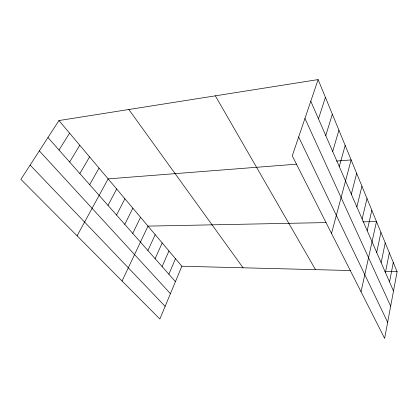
<?xml version="1.0" encoding="UTF-8"?>
<svg xmlns="http://www.w3.org/2000/svg" width="418" height="418" viewBox="0 0 418 418"><rect width="100%" height="100%" fill="white"/><g stroke="black" fill="none" stroke-linecap="round" stroke-linejoin="round"><path stroke-width="0.63" d="M318.114 79.592L397.1 271.721L384.638 338.408L292.266 155.857L318.114 79.592L58.938 120.556L20.9 179.353L159.864 319.012L181.846 266.235L58.938 120.556M389.539 281.92L393.291 262.457M385.422 272.479L389.336 252.833M381.143 262.656L385.218 242.827M376.686 252.425L380.939 232.413M361.027 291.748L376.487 221.577L362.918 221.848M367.192 230.642L371.842 210.28M362.134 219.032L366.999 198.503M356.847 206.905L361.941 186.203M351.319 194.213L356.664 173.355M331.516 233.432L351.136 159.916L336.5 161.061M339.27 166.568L345.174 145.407M332.697 151.478L338.909 130.181M325.774 135.594L332.331 114.177M318.485 118.864L325.408 97.337M168.867 274.224L175.492 258.7M162.1 266.569L168.94 250.936M155.115 258.674L162.179 242.921M147.899 250.518L155.203 234.65M122.056 281.016L147.998 226.112L326.035 222.58M132.746 233.38L140.552 217.292M124.773 224.367L132.861 208.174M116.528 215.045L124.904 198.743M107.99 205.39L116.669 188.983M77.09 235.825L108.142 178.873L296.853 164.154M89.682 184.688L99.035 168.078M79.859 173.58L89.583 156.875M69.649 162.032L79.76 145.239M59.022 150.025L69.555 133.138M181.846 266.235L350.582 270.535M384.905 271.413L397.1 271.721M30.133 165.079L165.136 306.363M39.329 150.861L170.424 293.661M47.965 137.517L175.429 281.643M128.838 109.511L243.067 267.792M215.359 95.832L315.512 269.641M298.656 136.989L387.653 322.257M304.952 118.43L390.668 306.148M310.788 101.203L393.495 291.006"/></g></svg>
